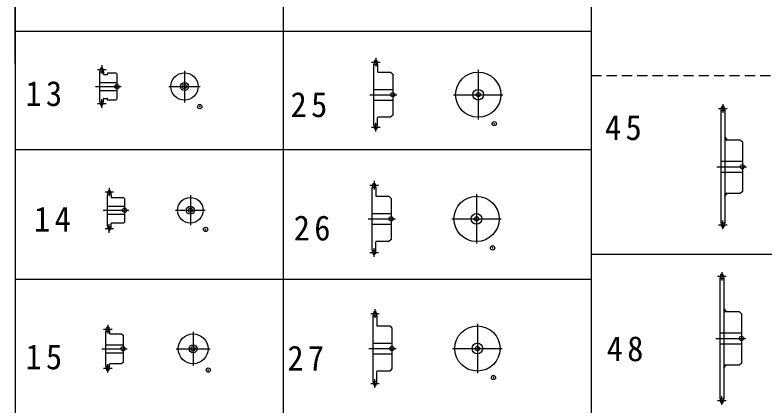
# Model space of a CAD drawing. Units: millimetres, scale not verified. Extents: x -3927 to 20054, y -11123 to 3558.
# Drawn here: x 2122 to 3001, y -1528 to -1071 of the extents above; entities that cross this region are included whole.
import ezdxf

# ---------------------------------------------------------------- set-up
doc = ezdxf.new("R2010")
doc.units = ezdxf.units.MM
doc.header["$LTSCALE"] = 10
doc.header["$PDMODE"] = 32
doc.header["$PDSIZE"] = 5
doc.linetypes.add('CHAIN2', pattern=[12, 9, -1, 1, -1])
doc.linetypes.add('DASHED1', pattern=[1.8, 1.2, -0.6])
doc.layers.add('0-3_エンジン', color=7, linetype='Continuous')
doc.styles.add('ＭＳ ゴシック', font='')
doc.styles.get('ＭＳ ゴシック').set_extended_font_data('MS Gothic')

msp = doc.modelspace()

# ---------------------------------------------------------------- linework, layer by layer
at = {"layer": '0-3_エンジン'}
for p, q in [((2122.08, -1127.47), (2122.08, -557.38)), ((2122.08, -557.38), (2122.08, -2421.87)), ((2436.44, -560.09), (2436.44, -1102.49)), ((2797.32, -562.49), (2797.32, -2421.87)), ((2122.08, -1089.66), (2797.32, -1089.66)), ((2436.44, -1102.49), (2436.44, -2421.87)), ((2543.94, -1123.61), (2545.86, -1123.61)), ((2222.73, -1132.6), (2224.65, -1132.6)), ((2542.75, -1199.85), (2542.75, -1128.38)), ((2542.75, -1128.65), (2547.05, -1128.65)), ((2547.05, -1128.38), (2547.05, -1137.24)), ((2221.54, -1137.24), (2225.84, -1137.24)), ((2221.54, -1171.83), (2221.54, -1137.36)), ((2225.84, -1137.36), (2225.84, -1140.2)), ((2226.24, -1140.6), (2230.24, -1140.6)), ((2230.64, -1138.6), (2230.64, -1140.2)), ((2221.54, -1149.85), (2241.54, -1149.85)), ((2221.54, -1159.35), (2241.54, -1159.35)), ((2542.75, -1157.86), (2564.75, -1157.86)), ((2226.24, -1168.6), (2230.24, -1168.6)), ((2221.54, -1171.96), (2225.84, -1171.96)), ((2222.73, -1176.6), (2224.65, -1176.6)), ((2225.84, -1171.83), (2225.84, -1169)), ((2230.64, -1170.6), (2230.64, -1169)), ((2542.75, -1170.36), (2564.75, -1170.36)), ((2950.66, -1177.56), (2952.58, -1177.56)), ((2949.47, -1314.8), (2949.47, -1182.32)), ((2949.47, -1182.82), (2953.77, -1182.82)), ((2953.77, -1182.32), (2953.77, -1314.8)), ((2547.05, -1199.85), (2547.05, -1190.99)), ((2542.75, -1199.57), (2547.05, -1199.57)), ((2543.94, -1204.61), (2545.86, -1204.61)), ((2953.77, -1214.06), (2956.77, -1217.06)), ((2122.08, -1228.5), (2797.32, -1228.5)), ((2949.47, -1242.06), (2974.47, -1242.06)), ((2949.47, -1255.06), (2974.47, -1255.06)), ((2540.81, -1272.77), (2545.11, -1272.77)), ((2540.81, -1346.47), (2540.81, -1273)), ((2542, -1268.24), (2543.92, -1268.24)), ((2545.11, -1273), (2545.11, -1282.86)), ((2230.47, -1280.72), (2234.77, -1280.72)), ((2230.47, -1317.83), (2230.47, -1281.35)), ((2231.65, -1276.59), (2233.57, -1276.59)), ((2234.77, -1281.35), (2234.77, -1284.21)), ((2953.77, -1283.06), (2956.77, -1280.06)), ((2230.47, -1294.84), (2250.47, -1294.84)), ((2230.47, -1304.34), (2250.47, -1304.34)), ((2540.81, -1303.49), (2562.81, -1303.49)), ((2234.77, -1317.83), (2234.77, -1314.96)), ((2540.81, -1315.99), (2562.81, -1315.99)), ((2949.47, -1314.29), (2953.77, -1314.29)), ((2230.47, -1318.45), (2234.77, -1318.45)), ((2231.65, -1322.59), (2233.57, -1322.59)), ((2950.66, -1319.56), (2952.58, -1319.56)), ((2545.11, -1346.47), (2545.11, -1336.61)), ((2540.81, -1346.71), (2545.11, -1346.71)), ((2542, -1351.24), (2543.92, -1351.24)), ((2797.32, -1350.97), (3310.7, -1350.97)), ((2948.38, -1520.58), (2948.38, -1379.1)), ((2948.38, -1379.56), (2952.68, -1379.56)), ((2949.57, -1374.34), (2951.49, -1374.34)), ((2952.68, -1379.1), (2952.68, -1520.58)), ((2122.08, -1380.29), (2797.32, -1380.29)), ((2541.82, -1500.41), (2541.82, -1422.94)), ((2541.82, -1423.19), (2546.12, -1423.19)), ((2543.01, -1418.17), (2544.93, -1418.17)), ((2546.12, -1422.94), (2546.12, -1434.8)), ((2952.68, -1415.34), (2955.68, -1418.34)), ((2228.65, -1482.73), (2228.65, -1441.25)), ((2229.84, -1436.49), (2231.76, -1436.49)), ((2232.95, -1441.25), (2232.95, -1444.12)), ((2228.65, -1441.63), (2232.95, -1441.63)), ((2948.38, -1443.34), (2973.38, -1443.34)), ((2228.65, -1457.24), (2248.65, -1457.24)), ((2541.82, -1455.42), (2563.82, -1455.42)), ((2948.38, -1456.34), (2973.38, -1456.34)), ((2228.65, -1466.74), (2248.65, -1466.74)), ((2541.82, -1467.92), (2563.82, -1467.92)), ((2228.65, -1482.36), (2232.95, -1482.36)), ((2232.95, -1482.73), (2232.95, -1479.87)), ((2952.68, -1484.34), (2955.68, -1481.34)), ((2229.84, -1487.49), (2231.76, -1487.49)), ((2546.12, -1500.41), (2546.12, -1488.55)), ((2541.82, -1500.16), (2546.12, -1500.16)), ((2543.01, -1505.17), (2544.93, -1505.17)), ((2948.38, -1520.12), (2952.68, -1520.12)), ((2949.57, -1525.34), (2951.49, -1525.34))]:
    msp.add_line(p, q, dxfattribs=at)
at = {"layer": '0-3_エンジン', "linetype": 'CHAIN2'}
for p, q in [((2544.9, -1121.07), (2544.9, -1131.15)), ((2223.69, -1129.66), (2223.69, -1139.74)), ((2539.86, -1126.11), (2549.94, -1126.11)), ((2218.65, -1134.7), (2228.73, -1134.7)), ((2320.69, -1136.1), (2320.69, -1173.1)), ((2664.9, -1135.11), (2664.9, -1193.11)), ((2216.54, -1154.6), (2246.54, -1154.6)), ((2302.19, -1154.6), (2339.19, -1154.6)), ((2537.75, -1164.11), (2569.75, -1164.11)), ((2635.9, -1164.11), (2693.9, -1164.11)), ((2218.65, -1174.5), (2228.73, -1174.5)), ((2223.69, -1179.54), (2223.69, -1169.46)), ((2951.62, -1175.24), (2951.62, -1185.32)), ((2946.58, -1180.28), (2956.66, -1180.28)), ((2539.86, -1202.11), (2549.94, -1202.11)), ((2544.9, -1207.15), (2544.9, -1197.07)), ((2944.47, -1248.56), (2979.47, -1248.56)), ((2542.96, -1265.19), (2542.96, -1275.27)), ((2232.61, -1273.14), (2232.61, -1283.22)), ((2537.92, -1270.23), (2548, -1270.23)), ((2227.58, -1278.18), (2237.65, -1278.18)), ((2327.61, -1282.09), (2327.61, -1317.09)), ((2662.96, -1280.74), (2662.96, -1338.74)), ((2225.46, -1299.59), (2255.46, -1299.59)), ((2310.12, -1299.59), (2345.11, -1299.59)), ((2232.61, -1326.03), (2232.61, -1315.95)), ((2535.81, -1309.74), (2567.81, -1309.74)), ((2633.96, -1309.74), (2691.96, -1309.74)), ((2946.58, -1316.83), (2956.66, -1316.83)), ((2951.62, -1321.87), (2951.62, -1311.79)), ((2227.58, -1320.99), (2237.65, -1320.99)), ((2542.96, -1354.29), (2542.96, -1344.21)), ((2537.92, -1349.25), (2548, -1349.25)), ((2945.49, -1377.02), (2955.57, -1377.02)), ((2950.53, -1371.98), (2950.53, -1382.06)), ((2538.93, -1420.65), (2549.01, -1420.65)), ((2543.97, -1415.61), (2543.97, -1425.69)), ((2225.76, -1439.09), (2235.84, -1439.09)), ((2230.8, -1434.05), (2230.8, -1444.13)), ((2663.97, -1432.67), (2663.97, -1490.67)), ((2330.8, -1441.99), (2330.8, -1481.99)), ((2943.38, -1449.84), (2978.38, -1449.84)), ((2223.65, -1461.99), (2253.65, -1461.99)), ((2310.8, -1461.99), (2350.8, -1461.99)), ((2536.82, -1461.67), (2568.82, -1461.67)), ((2634.97, -1461.67), (2692.97, -1461.67)), ((2225.76, -1484.9), (2235.84, -1484.9)), ((2230.8, -1489.94), (2230.8, -1479.86)), ((2538.93, -1502.7), (2549.01, -1502.7)), ((2543.97, -1507.74), (2543.97, -1497.66)), ((2950.53, -1527.7), (2950.53, -1517.62)), ((2945.49, -1522.66), (2955.57, -1522.66))]:
    msp.add_line(p, q, dxfattribs=at)
at = {"layer": '0-3_エンジン', "linetype": 'DASHED1'}
msp.add_line((2797.32, -1141.72), (3310.7, -1141.72), dxfattribs=at)
at = {"layer": '0-3_エンジン'}
for points in [[(2230.64, -1138.6), (2240.34, -1138.6), (2241.54, -1139.8), (2241.54, -1169.4), (2240.34, -1170.6), (2230.64, -1170.6)], [(2547.43, -1137.61), (2562.25, -1137.61), (2564.75, -1140.11), (2564.75, -1188.11), (2562.25, -1190.61), (2547.43, -1190.61)], [(2953.77, -1217.06), (2971.97, -1217.06), (2974.47, -1219.56), (2974.47, -1277.56), (2971.97, -1280.06), (2953.77, -1280.06)], [(2545.49, -1283.24), (2560.31, -1283.24), (2562.81, -1285.74), (2562.81, -1333.74), (2560.31, -1336.24), (2545.49, -1336.24)], [(2235.14, -1284.59), (2249.27, -1284.59), (2250.47, -1285.79), (2250.47, -1313.39), (2249.27, -1314.59), (2235.14, -1314.59)], [(2952.68, -1418.34), (2970.88, -1418.34), (2973.38, -1420.84), (2973.38, -1478.84), (2970.88, -1481.34), (2952.68, -1481.34)], [(2546.5, -1435.17), (2561.32, -1435.17), (2563.82, -1437.67), (2563.82, -1485.67), (2561.32, -1488.17), (2546.5, -1488.17)], [(2233.33, -1444.49), (2247.05, -1444.49), (2248.65, -1446.09), (2248.65, -1477.89), (2247.05, -1479.49), (2233.33, -1479.49)]]:
    msp.add_lwpolyline(points, dxfattribs=at)
for centre, radius in [((2320.69, -1154.6), 16), ((2664.9, -1164.11), 26.5), ((2320.69, -1154.6), 4.75), ((2664.9, -1164.11), 6.25), ((2662.96, -1309.74), 26.5), ((2327.61, -1299.59), 15), ((2327.61, -1299.59), 4.75), ((2662.96, -1309.74), 6.25), ((2663.97, -1461.67), 26.5), ((2330.8, -1461.99), 17.5), ((2330.8, -1461.99), 4.75), ((2663.97, -1461.67), 6.25)]:
    msp.add_circle(centre, radius, dxfattribs=at)
for centre, radius, start, end in [((2552.88, -1128.38), 10.12, 151.94199, 180), ((2536.93, -1128.38), 10.12, 0, 28.058), ((2231.66, -1137.36), 10.12, 151.94199, 180), ((2215.71, -1137.36), 10.12, 0, 28.058), ((2226.24, -1140.2), 0.4, 180, 270), ((2230.24, -1140.2), 0.4, 270, 0), ((2547.43, -1137.24), 0.375, 180, 270), ((2226.24, -1169), 0.4, 90, 180), ((2230.24, -1169), 0.4, 0, 90), ((2231.66, -1171.83), 10.12, 180, 208.058), ((2215.71, -1171.83), 10.12, 331.94199, 0), ((2959.6, -1182.32), 10.12, 151.94199, 180), ((2943.65, -1182.32), 10.12, 0, 28.058), ((2547.43, -1190.99), 0.375, 90, 180), ((2552.88, -1199.85), 10.12, 180, 208.058), ((2536.93, -1199.85), 10.12, 331.94199, 0), ((2550.94, -1273), 10.12, 151.94199, 180), ((2534.99, -1273), 10.12, 0, 28.058), ((2240.59, -1281.35), 10.12, 151.94199, 180), ((2224.64, -1281.35), 10.12, 0, 28.058), ((2545.49, -1282.86), 0.375, 180, 270), ((2235.14, -1284.21), 0.375, 180, 270), ((2240.59, -1317.83), 10.12, 180, 208.058), ((2224.64, -1317.83), 10.12, 331.94199, 0), ((2235.14, -1314.96), 0.375, 90, 180), ((2959.6, -1314.8), 10.12, 180, 208.058), ((2943.65, -1314.8), 10.12, 331.94199, 0), ((2545.49, -1336.61), 0.375, 90, 180), ((2550.94, -1346.47), 10.12, 180, 208.058), ((2534.99, -1346.47), 10.12, 331.94199, 0), ((2958.5, -1379.1), 10.12, 151.94199, 180), ((2942.55, -1379.1), 10.12, 0, 28.058), ((2551.95, -1422.94), 10.12, 151.94199, 180), ((2536, -1422.94), 10.12, 0, 28.058), ((2238.78, -1441.25), 10.12, 151.94199, 180), ((2222.83, -1441.25), 10.12, 0, 28.058), ((2546.5, -1434.8), 0.375, 180, 270), ((2233.33, -1444.12), 0.375, 180, 270), ((2238.78, -1482.73), 10.12, 180, 208.058), ((2222.83, -1482.73), 10.12, 331.94199, 0), ((2233.33, -1479.87), 0.375, 90, 180), ((2546.5, -1488.55), 0.375, 90, 180), ((2551.95, -1500.41), 10.12, 180, 208.058), ((2536, -1500.41), 10.12, 331.94199, 0), ((2958.5, -1520.58), 10.12, 180, 208.058), ((2942.55, -1520.58), 10.12, 331.94199, 0)]:
    msp.add_arc(centre, radius, start, end, dxfattribs=at)
for p in [(2241.54, -1154.6), (2320.69, -1154.6), (2564.75, -1164.11), (2664.9, -1164.11), (2338.54, -1178.1), (2683.75, -1198.11), (2974.47, -1248.56), (2250.47, -1299.59), (2327.61, -1299.59), (2562.81, -1309.74), (2662.96, -1309.74), (2345.46, -1322.09), (2681.81, -1343.74), (2973.38, -1449.84), (2248.65, -1461.99), (2330.8, -1461.99), (2563.82, -1461.67), (2663.97, -1461.67), (2348.65, -1486.99), (2682.82, -1495.67)]:
    msp.add_point(p, dxfattribs=at)

# ---------------------------------------------------------------- texts
at = {"layer": '0-3_エンジン', "char_height": 29.33, "attachment_point": 7, "style": 'ＭＳ ゴシック'}
for s, insert in [('\\T1.27;\\W0.95;13', (2134.27, -1177.91)), ('\\T1.27;\\W0.95;25', (2445.03, -1190.8)), ('\\T1.27;\\W0.95;45', (2813.49, -1217.74)), ('\\T1.27;\\W0.95;14', (2144.39, -1324.63)), ('\\T1.27;\\W0.95;26', (2448.74, -1335.49)), ('\\T1.27;\\W0.95;48', (2815.48, -1476.97)), ('\\T1.27;\\W0.95;15', (2134.27, -1486.54)), ('\\T1.27;\\W0.95;27', (2441.32, -1487.6))]:
    msp.add_mtext(s, dxfattribs=dict(at, insert=insert))

doc.saveas('drawing.dxf')
